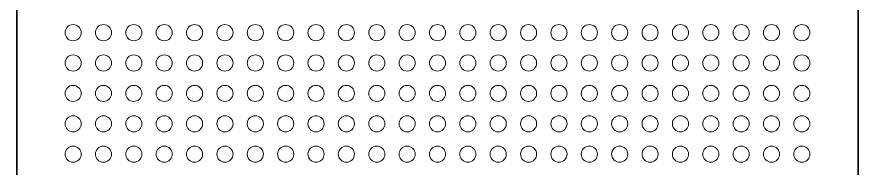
# Model space of a CAD drawing. Header units: inches. Extents: x 29.5 to 89.5, y -105 to -22.8.
# Drawn here: x 29.5 to 89.5, y -84.4 to -73.7 of the extents above; entities that cross this region are included whole.
import ezdxf

# ---------------------------------------------------------------- set-up
doc = ezdxf.new("R2010")
doc.units = ezdxf.units.IN
doc.header["$MEASUREMENT"] = 0
doc.layers.add('Layer 1', color=7, linetype='Continuous')

# ---------------------------------------------------------------- blocks, each defined once
blk = doc.blocks.new('block 21')
at = {"layer": 'Layer 1', "color": 250, "lineweight": 18, "true_color": 0x231f20}
for points in [[(34.062, -74.777), (34.062, -75.095), (33.804, -75.353), (33.486, -75.353), (33.169, -75.353), (32.911, -75.095), (32.911, -74.777), (32.911, -74.459), (33.169, -74.202), (33.486, -74.202), (33.804, -74.202), (34.062, -74.459), (34.062, -74.777)], [(36.228, -74.777), (36.228, -75.095), (35.97, -75.353), (35.652, -75.353), (35.334, -75.353), (35.077, -75.095), (35.077, -74.777), (35.077, -74.459), (35.334, -74.202), (35.652, -74.202), (35.97, -74.202), (36.228, -74.459), (36.228, -74.777)], [(38.393, -74.777), (38.393, -75.095), (38.135, -75.353), (37.818, -75.353), (37.5, -75.353), (37.242, -75.095), (37.242, -74.777), (37.242, -74.459), (37.5, -74.202), (37.818, -74.202), (38.135, -74.202), (38.393, -74.459), (38.393, -74.777)], [(40.559, -74.777), (40.559, -75.095), (40.301, -75.353), (39.983, -75.353), (39.665, -75.353), (39.408, -75.095), (39.408, -74.777), (39.408, -74.459), (39.665, -74.202), (39.983, -74.202), (40.301, -74.202), (40.559, -74.459), (40.559, -74.777)], [(42.724, -74.777), (42.724, -75.095), (42.467, -75.353), (42.149, -75.353), (41.831, -75.353), (41.573, -75.095), (41.573, -74.777), (41.573, -74.459), (41.831, -74.202), (42.149, -74.202), (42.467, -74.202), (42.724, -74.459), (42.724, -74.777)], [(44.89, -74.777), (44.89, -75.095), (44.632, -75.353), (44.314, -75.353), (43.996, -75.353), (43.739, -75.095), (43.739, -74.777), (43.739, -74.459), (43.996, -74.202), (44.314, -74.202), (44.632, -74.202), (44.89, -74.459), (44.89, -74.777)], [(47.055, -74.777), (47.055, -75.095), (46.798, -75.353), (46.48, -75.353), (46.162, -75.353), (45.904, -75.095), (45.904, -74.777), (45.904, -74.459), (46.162, -74.202), (46.48, -74.202), (46.798, -74.202), (47.055, -74.459), (47.055, -74.777)], [(49.221, -74.777), (49.221, -75.095), (48.963, -75.353), (48.645, -75.353), (48.328, -75.353), (48.07, -75.095), (48.07, -74.777), (48.07, -74.459), (48.328, -74.202), (48.645, -74.202), (48.963, -74.202), (49.221, -74.459), (49.221, -74.777)], [(51.386, -74.777), (51.386, -75.095), (51.129, -75.353), (50.811, -75.353), (50.493, -75.353), (50.235, -75.095), (50.235, -74.777), (50.235, -74.459), (50.493, -74.202), (50.811, -74.202), (51.129, -74.202), (51.386, -74.459), (51.386, -74.777)], [(53.552, -74.777), (53.552, -75.095), (53.294, -75.353), (52.976, -75.353), (52.659, -75.353), (52.401, -75.095), (52.401, -74.777), (52.401, -74.459), (52.659, -74.202), (52.976, -74.202), (53.294, -74.202), (53.552, -74.459), (53.552, -74.777)], [(55.718, -74.777), (55.718, -75.095), (55.46, -75.353), (55.142, -75.353), (54.824, -75.353), (54.567, -75.095), (54.567, -74.777), (54.567, -74.459), (54.824, -74.202), (55.142, -74.202), (55.46, -74.202), (55.718, -74.459), (55.718, -74.777)], [(57.883, -74.777), (57.883, -75.095), (57.625, -75.353), (57.308, -75.353), (56.99, -75.353), (56.732, -75.095), (56.732, -74.777), (56.732, -74.459), (56.99, -74.202), (57.308, -74.202), (57.625, -74.202), (57.883, -74.459), (57.883, -74.777)], [(60.049, -74.777), (60.049, -75.095), (59.791, -75.353), (59.473, -75.353), (59.155, -75.353), (58.898, -75.095), (58.898, -74.777), (58.898, -74.459), (59.155, -74.202), (59.473, -74.202), (59.791, -74.202), (60.049, -74.459), (60.049, -74.777)], [(62.214, -74.777), (62.214, -75.095), (61.957, -75.353), (61.639, -75.353), (61.321, -75.353), (61.063, -75.095), (61.063, -74.777), (61.063, -74.459), (61.321, -74.202), (61.639, -74.202), (61.957, -74.202), (62.214, -74.459), (62.214, -74.777)], [(64.38, -74.777), (64.38, -75.095), (64.122, -75.353), (63.804, -75.353), (63.486, -75.353), (63.229, -75.095), (63.229, -74.777), (63.229, -74.459), (63.486, -74.202), (63.804, -74.202), (64.122, -74.202), (64.38, -74.459), (64.38, -74.777)], [(66.545, -74.777), (66.545, -75.095), (66.288, -75.353), (65.97, -75.353), (65.652, -75.353), (65.394, -75.095), (65.394, -74.777), (65.394, -74.459), (65.652, -74.202), (65.97, -74.202), (66.288, -74.202), (66.545, -74.459), (66.545, -74.777)], [(68.711, -74.777), (68.711, -75.095), (68.453, -75.353), (68.135, -75.353), (67.818, -75.353), (67.56, -75.095), (67.56, -74.777), (67.56, -74.459), (67.818, -74.202), (68.135, -74.202), (68.453, -74.202), (68.711, -74.459), (68.711, -74.777)], [(70.876, -74.777), (70.876, -75.095), (70.619, -75.353), (70.301, -75.353), (69.983, -75.353), (69.725, -75.095), (69.725, -74.777), (69.725, -74.459), (69.983, -74.202), (70.301, -74.202), (70.619, -74.202), (70.876, -74.459), (70.876, -74.777)], [(73.042, -74.777), (73.042, -75.095), (72.784, -75.353), (72.466, -75.353), (72.149, -75.353), (71.891, -75.095), (71.891, -74.777), (71.891, -74.459), (72.149, -74.202), (72.466, -74.202), (72.784, -74.202), (73.042, -74.459), (73.042, -74.777)], [(75.207, -74.777), (75.207, -75.095), (74.95, -75.353), (74.632, -75.353), (74.314, -75.353), (74.057, -75.095), (74.057, -74.777), (74.057, -74.459), (74.314, -74.202), (74.632, -74.202), (74.95, -74.202), (75.207, -74.459), (75.207, -74.777)], [(77.373, -74.777), (77.373, -75.095), (77.115, -75.353), (76.798, -75.353), (76.48, -75.353), (76.222, -75.095), (76.222, -74.777), (76.222, -74.459), (76.48, -74.202), (76.798, -74.202), (77.115, -74.202), (77.373, -74.459), (77.373, -74.777)], [(79.539, -74.777), (79.539, -75.095), (79.281, -75.353), (78.963, -75.353), (78.645, -75.353), (78.388, -75.095), (78.388, -74.777), (78.388, -74.459), (78.645, -74.202), (78.963, -74.202), (79.281, -74.202), (79.539, -74.459), (79.539, -74.777)], [(81.704, -74.777), (81.704, -75.095), (81.446, -75.353), (81.129, -75.353), (80.811, -75.353), (80.553, -75.095), (80.553, -74.777), (80.553, -74.459), (80.811, -74.202), (81.129, -74.202), (81.446, -74.202), (81.704, -74.459), (81.704, -74.777)], [(83.87, -74.777), (83.87, -75.095), (83.612, -75.353), (83.294, -75.353), (82.976, -75.353), (82.719, -75.095), (82.719, -74.777), (82.719, -74.459), (82.976, -74.202), (83.294, -74.202), (83.612, -74.202), (83.87, -74.459), (83.87, -74.777)], [(86.035, -74.777), (86.035, -75.095), (85.778, -75.353), (85.46, -75.353), (85.142, -75.353), (84.884, -75.095), (84.884, -74.777), (84.884, -74.459), (85.142, -74.202), (85.46, -74.202), (85.778, -74.202), (86.035, -74.459), (86.035, -74.777)]]:
    blk.add_open_spline(points, degree=3, knots=[0, 0, 0, 0, 1, 1, 1, 2, 2, 2, 3, 3, 3, 4, 4, 4, 4], dxfattribs=at)
blk = doc.blocks.new('block 22')
at = {"layer": 'Layer 1', "color": 250, "lineweight": 18, "true_color": 0x231f20}
for points in [[(34.062, -76.943), (34.062, -77.26), (33.804, -77.518), (33.486, -77.518), (33.169, -77.518), (32.911, -77.26), (32.911, -76.943), (32.911, -76.625), (33.169, -76.367), (33.486, -76.367), (33.804, -76.367), (34.062, -76.625), (34.062, -76.943)], [(36.228, -76.943), (36.228, -77.26), (35.97, -77.518), (35.652, -77.518), (35.334, -77.518), (35.077, -77.26), (35.077, -76.943), (35.077, -76.625), (35.334, -76.367), (35.652, -76.367), (35.97, -76.367), (36.228, -76.625), (36.228, -76.943)], [(38.393, -76.943), (38.393, -77.26), (38.135, -77.518), (37.818, -77.518), (37.5, -77.518), (37.242, -77.26), (37.242, -76.943), (37.242, -76.625), (37.5, -76.367), (37.818, -76.367), (38.135, -76.367), (38.393, -76.625), (38.393, -76.943)], [(40.559, -76.943), (40.559, -77.26), (40.301, -77.518), (39.983, -77.518), (39.665, -77.518), (39.408, -77.26), (39.408, -76.943), (39.408, -76.625), (39.665, -76.367), (39.983, -76.367), (40.301, -76.367), (40.559, -76.625), (40.559, -76.943)], [(42.724, -76.943), (42.724, -77.26), (42.467, -77.518), (42.149, -77.518), (41.831, -77.518), (41.573, -77.26), (41.573, -76.943), (41.573, -76.625), (41.831, -76.367), (42.149, -76.367), (42.467, -76.367), (42.724, -76.625), (42.724, -76.943)], [(44.89, -76.943), (44.89, -77.26), (44.632, -77.518), (44.314, -77.518), (43.996, -77.518), (43.739, -77.26), (43.739, -76.943), (43.739, -76.625), (43.996, -76.367), (44.314, -76.367), (44.632, -76.367), (44.89, -76.625), (44.89, -76.943)], [(47.055, -76.943), (47.055, -77.26), (46.798, -77.518), (46.48, -77.518), (46.162, -77.518), (45.904, -77.26), (45.904, -76.943), (45.904, -76.625), (46.162, -76.367), (46.48, -76.367), (46.798, -76.367), (47.055, -76.625), (47.055, -76.943)], [(49.221, -76.943), (49.221, -77.26), (48.963, -77.518), (48.645, -77.518), (48.328, -77.518), (48.07, -77.26), (48.07, -76.943), (48.07, -76.625), (48.328, -76.367), (48.645, -76.367), (48.963, -76.367), (49.221, -76.625), (49.221, -76.943)], [(51.386, -76.943), (51.386, -77.26), (51.129, -77.518), (50.811, -77.518), (50.493, -77.518), (50.235, -77.26), (50.235, -76.943), (50.235, -76.625), (50.493, -76.367), (50.811, -76.367), (51.129, -76.367), (51.386, -76.625), (51.386, -76.943)], [(53.552, -76.943), (53.552, -77.26), (53.294, -77.518), (52.976, -77.518), (52.659, -77.518), (52.401, -77.26), (52.401, -76.943), (52.401, -76.625), (52.659, -76.367), (52.976, -76.367), (53.294, -76.367), (53.552, -76.625), (53.552, -76.943)], [(55.718, -76.943), (55.718, -77.26), (55.46, -77.518), (55.142, -77.518), (54.824, -77.518), (54.567, -77.26), (54.567, -76.943), (54.567, -76.625), (54.824, -76.367), (55.142, -76.367), (55.46, -76.367), (55.718, -76.625), (55.718, -76.943)], [(57.883, -76.943), (57.883, -77.26), (57.625, -77.518), (57.308, -77.518), (56.99, -77.518), (56.732, -77.26), (56.732, -76.943), (56.732, -76.625), (56.99, -76.367), (57.308, -76.367), (57.625, -76.367), (57.883, -76.625), (57.883, -76.943)], [(60.049, -76.943), (60.049, -77.26), (59.791, -77.518), (59.473, -77.518), (59.155, -77.518), (58.898, -77.26), (58.898, -76.943), (58.898, -76.625), (59.155, -76.367), (59.473, -76.367), (59.791, -76.367), (60.049, -76.625), (60.049, -76.943)], [(62.214, -76.943), (62.214, -77.26), (61.957, -77.518), (61.639, -77.518), (61.321, -77.518), (61.063, -77.26), (61.063, -76.943), (61.063, -76.625), (61.321, -76.367), (61.639, -76.367), (61.957, -76.367), (62.214, -76.625), (62.214, -76.943)], [(64.38, -76.943), (64.38, -77.26), (64.122, -77.518), (63.804, -77.518), (63.486, -77.518), (63.229, -77.26), (63.229, -76.943), (63.229, -76.625), (63.486, -76.367), (63.804, -76.367), (64.122, -76.367), (64.38, -76.625), (64.38, -76.943)], [(66.545, -76.943), (66.545, -77.26), (66.288, -77.518), (65.97, -77.518), (65.652, -77.518), (65.394, -77.26), (65.394, -76.943), (65.394, -76.625), (65.652, -76.367), (65.97, -76.367), (66.288, -76.367), (66.545, -76.625), (66.545, -76.943)], [(68.711, -76.943), (68.711, -77.26), (68.453, -77.518), (68.135, -77.518), (67.818, -77.518), (67.56, -77.26), (67.56, -76.943), (67.56, -76.625), (67.818, -76.367), (68.135, -76.367), (68.453, -76.367), (68.711, -76.625), (68.711, -76.943)], [(70.876, -76.943), (70.876, -77.26), (70.619, -77.518), (70.301, -77.518), (69.983, -77.518), (69.725, -77.26), (69.725, -76.943), (69.725, -76.625), (69.983, -76.367), (70.301, -76.367), (70.619, -76.367), (70.876, -76.625), (70.876, -76.943)], [(73.042, -76.943), (73.042, -77.26), (72.784, -77.518), (72.466, -77.518), (72.149, -77.518), (71.891, -77.26), (71.891, -76.943), (71.891, -76.625), (72.149, -76.367), (72.466, -76.367), (72.784, -76.367), (73.042, -76.625), (73.042, -76.943)], [(75.207, -76.943), (75.207, -77.26), (74.95, -77.518), (74.632, -77.518), (74.314, -77.518), (74.057, -77.26), (74.057, -76.943), (74.057, -76.625), (74.314, -76.367), (74.632, -76.367), (74.95, -76.367), (75.207, -76.625), (75.207, -76.943)], [(77.373, -76.943), (77.373, -77.26), (77.115, -77.518), (76.798, -77.518), (76.48, -77.518), (76.222, -77.26), (76.222, -76.943), (76.222, -76.625), (76.48, -76.367), (76.798, -76.367), (77.115, -76.367), (77.373, -76.625), (77.373, -76.943)], [(79.539, -76.943), (79.539, -77.26), (79.281, -77.518), (78.963, -77.518), (78.645, -77.518), (78.388, -77.26), (78.388, -76.943), (78.388, -76.625), (78.645, -76.367), (78.963, -76.367), (79.281, -76.367), (79.539, -76.625), (79.539, -76.943)], [(81.704, -76.943), (81.704, -77.26), (81.446, -77.518), (81.129, -77.518), (80.811, -77.518), (80.553, -77.26), (80.553, -76.943), (80.553, -76.625), (80.811, -76.367), (81.129, -76.367), (81.446, -76.367), (81.704, -76.625), (81.704, -76.943)], [(83.87, -76.943), (83.87, -77.26), (83.612, -77.518), (83.294, -77.518), (82.976, -77.518), (82.719, -77.26), (82.719, -76.943), (82.719, -76.625), (82.976, -76.367), (83.294, -76.367), (83.612, -76.367), (83.87, -76.625), (83.87, -76.943)], [(86.035, -76.943), (86.035, -77.26), (85.778, -77.518), (85.46, -77.518), (85.142, -77.518), (84.884, -77.26), (84.884, -76.943), (84.884, -76.625), (85.142, -76.367), (85.46, -76.367), (85.778, -76.367), (86.035, -76.625), (86.035, -76.943)]]:
    blk.add_open_spline(points, degree=3, knots=[0, 0, 0, 0, 1, 1, 1, 2, 2, 2, 3, 3, 3, 4, 4, 4, 4], dxfattribs=at)
blk = doc.blocks.new('block 23')
at = {"layer": 'Layer 1', "color": 250, "lineweight": 18, "true_color": 0x231f20}
for points in [[(34.062, -79.108), (34.062, -79.426), (33.804, -79.684), (33.486, -79.684), (33.169, -79.684), (32.911, -79.426), (32.911, -79.108), (32.911, -78.79), (33.169, -78.533), (33.486, -78.533), (33.804, -78.533), (34.062, -78.79), (34.062, -79.108)], [(36.228, -79.108), (36.228, -79.426), (35.97, -79.684), (35.652, -79.684), (35.334, -79.684), (35.077, -79.426), (35.077, -79.108), (35.077, -78.79), (35.334, -78.533), (35.652, -78.533), (35.97, -78.533), (36.228, -78.79), (36.228, -79.108)], [(38.393, -79.108), (38.393, -79.426), (38.135, -79.684), (37.818, -79.684), (37.5, -79.684), (37.242, -79.426), (37.242, -79.108), (37.242, -78.79), (37.5, -78.533), (37.818, -78.533), (38.135, -78.533), (38.393, -78.79), (38.393, -79.108)], [(40.559, -79.108), (40.559, -79.426), (40.301, -79.684), (39.983, -79.684), (39.665, -79.684), (39.408, -79.426), (39.408, -79.108), (39.408, -78.79), (39.665, -78.533), (39.983, -78.533), (40.301, -78.533), (40.559, -78.79), (40.559, -79.108)], [(42.724, -79.108), (42.724, -79.426), (42.467, -79.684), (42.149, -79.684), (41.831, -79.684), (41.573, -79.426), (41.573, -79.108), (41.573, -78.79), (41.831, -78.533), (42.149, -78.533), (42.467, -78.533), (42.724, -78.79), (42.724, -79.108)], [(44.89, -79.108), (44.89, -79.426), (44.632, -79.684), (44.314, -79.684), (43.996, -79.684), (43.739, -79.426), (43.739, -79.108), (43.739, -78.79), (43.996, -78.533), (44.314, -78.533), (44.632, -78.533), (44.89, -78.79), (44.89, -79.108)], [(47.055, -79.108), (47.055, -79.426), (46.798, -79.684), (46.48, -79.684), (46.162, -79.684), (45.904, -79.426), (45.904, -79.108), (45.904, -78.79), (46.162, -78.533), (46.48, -78.533), (46.798, -78.533), (47.055, -78.79), (47.055, -79.108)], [(49.221, -79.108), (49.221, -79.426), (48.963, -79.684), (48.645, -79.684), (48.328, -79.684), (48.07, -79.426), (48.07, -79.108), (48.07, -78.79), (48.328, -78.533), (48.645, -78.533), (48.963, -78.533), (49.221, -78.79), (49.221, -79.108)], [(51.386, -79.108), (51.386, -79.426), (51.129, -79.684), (50.811, -79.684), (50.493, -79.684), (50.235, -79.426), (50.235, -79.108), (50.235, -78.79), (50.493, -78.533), (50.811, -78.533), (51.129, -78.533), (51.386, -78.79), (51.386, -79.108)], [(53.552, -79.108), (53.552, -79.426), (53.294, -79.684), (52.976, -79.684), (52.659, -79.684), (52.401, -79.426), (52.401, -79.108), (52.401, -78.79), (52.659, -78.533), (52.976, -78.533), (53.294, -78.533), (53.552, -78.79), (53.552, -79.108)], [(55.718, -79.108), (55.718, -79.426), (55.46, -79.684), (55.142, -79.684), (54.824, -79.684), (54.567, -79.426), (54.567, -79.108), (54.567, -78.79), (54.824, -78.533), (55.142, -78.533), (55.46, -78.533), (55.718, -78.79), (55.718, -79.108)], [(57.883, -79.108), (57.883, -79.426), (57.625, -79.684), (57.308, -79.684), (56.99, -79.684), (56.732, -79.426), (56.732, -79.108), (56.732, -78.79), (56.99, -78.533), (57.308, -78.533), (57.625, -78.533), (57.883, -78.79), (57.883, -79.108)], [(60.049, -79.108), (60.049, -79.426), (59.791, -79.684), (59.473, -79.684), (59.155, -79.684), (58.898, -79.426), (58.898, -79.108), (58.898, -78.79), (59.155, -78.533), (59.473, -78.533), (59.791, -78.533), (60.049, -78.79), (60.049, -79.108)], [(62.214, -79.108), (62.214, -79.426), (61.957, -79.684), (61.639, -79.684), (61.321, -79.684), (61.063, -79.426), (61.063, -79.108), (61.063, -78.79), (61.321, -78.533), (61.639, -78.533), (61.957, -78.533), (62.214, -78.79), (62.214, -79.108)], [(64.38, -79.108), (64.38, -79.426), (64.122, -79.684), (63.804, -79.684), (63.486, -79.684), (63.229, -79.426), (63.229, -79.108), (63.229, -78.79), (63.486, -78.533), (63.804, -78.533), (64.122, -78.533), (64.38, -78.79), (64.38, -79.108)], [(66.545, -79.108), (66.545, -79.426), (66.288, -79.684), (65.97, -79.684), (65.652, -79.684), (65.394, -79.426), (65.394, -79.108), (65.394, -78.79), (65.652, -78.533), (65.97, -78.533), (66.288, -78.533), (66.545, -78.79), (66.545, -79.108)], [(68.711, -79.108), (68.711, -79.426), (68.453, -79.684), (68.135, -79.684), (67.818, -79.684), (67.56, -79.426), (67.56, -79.108), (67.56, -78.79), (67.818, -78.533), (68.135, -78.533), (68.453, -78.533), (68.711, -78.79), (68.711, -79.108)], [(70.876, -79.108), (70.876, -79.426), (70.619, -79.684), (70.301, -79.684), (69.983, -79.684), (69.725, -79.426), (69.725, -79.108), (69.725, -78.79), (69.983, -78.533), (70.301, -78.533), (70.619, -78.533), (70.876, -78.79), (70.876, -79.108)], [(73.042, -79.108), (73.042, -79.426), (72.784, -79.684), (72.466, -79.684), (72.149, -79.684), (71.891, -79.426), (71.891, -79.108), (71.891, -78.79), (72.149, -78.533), (72.466, -78.533), (72.784, -78.533), (73.042, -78.79), (73.042, -79.108)], [(75.207, -79.108), (75.207, -79.426), (74.95, -79.684), (74.632, -79.684), (74.314, -79.684), (74.057, -79.426), (74.057, -79.108), (74.057, -78.79), (74.314, -78.533), (74.632, -78.533), (74.95, -78.533), (75.207, -78.79), (75.207, -79.108)], [(77.373, -79.108), (77.373, -79.426), (77.115, -79.684), (76.798, -79.684), (76.48, -79.684), (76.222, -79.426), (76.222, -79.108), (76.222, -78.79), (76.48, -78.533), (76.798, -78.533), (77.115, -78.533), (77.373, -78.79), (77.373, -79.108)], [(79.539, -79.108), (79.539, -79.426), (79.281, -79.684), (78.963, -79.684), (78.645, -79.684), (78.388, -79.426), (78.388, -79.108), (78.388, -78.79), (78.645, -78.533), (78.963, -78.533), (79.281, -78.533), (79.539, -78.79), (79.539, -79.108)], [(81.704, -79.108), (81.704, -79.426), (81.446, -79.684), (81.129, -79.684), (80.811, -79.684), (80.553, -79.426), (80.553, -79.108), (80.553, -78.79), (80.811, -78.533), (81.129, -78.533), (81.446, -78.533), (81.704, -78.79), (81.704, -79.108)], [(83.87, -79.108), (83.87, -79.426), (83.612, -79.684), (83.294, -79.684), (82.976, -79.684), (82.719, -79.426), (82.719, -79.108), (82.719, -78.79), (82.976, -78.533), (83.294, -78.533), (83.612, -78.533), (83.87, -78.79), (83.87, -79.108)], [(86.035, -79.108), (86.035, -79.426), (85.778, -79.684), (85.46, -79.684), (85.142, -79.684), (84.884, -79.426), (84.884, -79.108), (84.884, -78.79), (85.142, -78.533), (85.46, -78.533), (85.778, -78.533), (86.035, -78.79), (86.035, -79.108)]]:
    blk.add_open_spline(points, degree=3, knots=[0, 0, 0, 0, 1, 1, 1, 2, 2, 2, 3, 3, 3, 4, 4, 4, 4], dxfattribs=at)
blk = doc.blocks.new('block 24')
at = {"layer": 'Layer 1', "color": 250, "lineweight": 18, "true_color": 0x231f20}
for points in [[(34.062, -81.274), (34.062, -81.592), (33.804, -81.849), (33.486, -81.849), (33.169, -81.849), (32.911, -81.592), (32.911, -81.274), (32.911, -80.956), (33.169, -80.698), (33.486, -80.698), (33.804, -80.698), (34.062, -80.956), (34.062, -81.274)], [(36.228, -81.274), (36.228, -81.592), (35.97, -81.849), (35.652, -81.849), (35.334, -81.849), (35.077, -81.592), (35.077, -81.274), (35.077, -80.956), (35.334, -80.698), (35.652, -80.698), (35.97, -80.698), (36.228, -80.956), (36.228, -81.274)], [(38.393, -81.274), (38.393, -81.592), (38.135, -81.849), (37.818, -81.849), (37.5, -81.849), (37.242, -81.592), (37.242, -81.274), (37.242, -80.956), (37.5, -80.698), (37.818, -80.698), (38.135, -80.698), (38.393, -80.956), (38.393, -81.274)], [(40.559, -81.274), (40.559, -81.592), (40.301, -81.849), (39.983, -81.849), (39.665, -81.849), (39.408, -81.592), (39.408, -81.274), (39.408, -80.956), (39.665, -80.698), (39.983, -80.698), (40.301, -80.698), (40.559, -80.956), (40.559, -81.274)], [(42.724, -81.274), (42.724, -81.592), (42.467, -81.849), (42.149, -81.849), (41.831, -81.849), (41.573, -81.592), (41.573, -81.274), (41.573, -80.956), (41.831, -80.698), (42.149, -80.698), (42.467, -80.698), (42.724, -80.956), (42.724, -81.274)], [(44.89, -81.274), (44.89, -81.592), (44.632, -81.849), (44.314, -81.849), (43.996, -81.849), (43.739, -81.592), (43.739, -81.274), (43.739, -80.956), (43.996, -80.698), (44.314, -80.698), (44.632, -80.698), (44.89, -80.956), (44.89, -81.274)], [(47.055, -81.274), (47.055, -81.592), (46.798, -81.849), (46.48, -81.849), (46.162, -81.849), (45.904, -81.592), (45.904, -81.274), (45.904, -80.956), (46.162, -80.698), (46.48, -80.698), (46.798, -80.698), (47.055, -80.956), (47.055, -81.274)], [(49.221, -81.274), (49.221, -81.592), (48.963, -81.849), (48.645, -81.849), (48.328, -81.849), (48.07, -81.592), (48.07, -81.274), (48.07, -80.956), (48.328, -80.698), (48.645, -80.698), (48.963, -80.698), (49.221, -80.956), (49.221, -81.274)], [(51.386, -81.274), (51.386, -81.592), (51.129, -81.849), (50.811, -81.849), (50.493, -81.849), (50.235, -81.592), (50.235, -81.274), (50.235, -80.956), (50.493, -80.698), (50.811, -80.698), (51.129, -80.698), (51.386, -80.956), (51.386, -81.274)], [(53.552, -81.274), (53.552, -81.592), (53.294, -81.849), (52.976, -81.849), (52.659, -81.849), (52.401, -81.592), (52.401, -81.274), (52.401, -80.956), (52.659, -80.698), (52.976, -80.698), (53.294, -80.698), (53.552, -80.956), (53.552, -81.274)], [(55.718, -81.274), (55.718, -81.592), (55.46, -81.849), (55.142, -81.849), (54.824, -81.849), (54.567, -81.592), (54.567, -81.274), (54.567, -80.956), (54.824, -80.698), (55.142, -80.698), (55.46, -80.698), (55.718, -80.956), (55.718, -81.274)], [(57.883, -81.274), (57.883, -81.592), (57.625, -81.849), (57.308, -81.849), (56.99, -81.849), (56.732, -81.592), (56.732, -81.274), (56.732, -80.956), (56.99, -80.698), (57.308, -80.698), (57.625, -80.698), (57.883, -80.956), (57.883, -81.274)], [(60.049, -81.274), (60.049, -81.592), (59.791, -81.849), (59.473, -81.849), (59.155, -81.849), (58.898, -81.592), (58.898, -81.274), (58.898, -80.956), (59.155, -80.698), (59.473, -80.698), (59.791, -80.698), (60.049, -80.956), (60.049, -81.274)], [(62.214, -81.274), (62.214, -81.592), (61.957, -81.849), (61.639, -81.849), (61.321, -81.849), (61.063, -81.592), (61.063, -81.274), (61.063, -80.956), (61.321, -80.698), (61.639, -80.698), (61.957, -80.698), (62.214, -80.956), (62.214, -81.274)], [(64.38, -81.274), (64.38, -81.592), (64.122, -81.849), (63.804, -81.849), (63.486, -81.849), (63.229, -81.592), (63.229, -81.274), (63.229, -80.956), (63.486, -80.698), (63.804, -80.698), (64.122, -80.698), (64.38, -80.956), (64.38, -81.274)], [(66.545, -81.274), (66.545, -81.592), (66.288, -81.849), (65.97, -81.849), (65.652, -81.849), (65.394, -81.592), (65.394, -81.274), (65.394, -80.956), (65.652, -80.698), (65.97, -80.698), (66.288, -80.698), (66.545, -80.956), (66.545, -81.274)], [(68.711, -81.274), (68.711, -81.592), (68.453, -81.849), (68.135, -81.849), (67.818, -81.849), (67.56, -81.592), (67.56, -81.274), (67.56, -80.956), (67.818, -80.698), (68.135, -80.698), (68.453, -80.698), (68.711, -80.956), (68.711, -81.274)], [(70.876, -81.274), (70.876, -81.592), (70.619, -81.849), (70.301, -81.849), (69.983, -81.849), (69.725, -81.592), (69.725, -81.274), (69.725, -80.956), (69.983, -80.698), (70.301, -80.698), (70.619, -80.698), (70.876, -80.956), (70.876, -81.274)], [(73.042, -81.274), (73.042, -81.592), (72.784, -81.849), (72.466, -81.849), (72.149, -81.849), (71.891, -81.592), (71.891, -81.274), (71.891, -80.956), (72.149, -80.698), (72.466, -80.698), (72.784, -80.698), (73.042, -80.956), (73.042, -81.274)], [(75.207, -81.274), (75.207, -81.592), (74.95, -81.849), (74.632, -81.849), (74.314, -81.849), (74.057, -81.592), (74.057, -81.274), (74.057, -80.956), (74.314, -80.698), (74.632, -80.698), (74.95, -80.698), (75.207, -80.956), (75.207, -81.274)], [(77.373, -81.274), (77.373, -81.592), (77.115, -81.849), (76.798, -81.849), (76.48, -81.849), (76.222, -81.592), (76.222, -81.274), (76.222, -80.956), (76.48, -80.698), (76.798, -80.698), (77.115, -80.698), (77.373, -80.956), (77.373, -81.274)], [(79.539, -81.274), (79.539, -81.592), (79.281, -81.849), (78.963, -81.849), (78.645, -81.849), (78.388, -81.592), (78.388, -81.274), (78.388, -80.956), (78.645, -80.698), (78.963, -80.698), (79.281, -80.698), (79.539, -80.956), (79.539, -81.274)], [(81.704, -81.274), (81.704, -81.592), (81.446, -81.849), (81.129, -81.849), (80.811, -81.849), (80.553, -81.592), (80.553, -81.274), (80.553, -80.956), (80.811, -80.698), (81.129, -80.698), (81.446, -80.698), (81.704, -80.956), (81.704, -81.274)], [(83.87, -81.274), (83.87, -81.592), (83.612, -81.849), (83.294, -81.849), (82.976, -81.849), (82.719, -81.592), (82.719, -81.274), (82.719, -80.956), (82.976, -80.698), (83.294, -80.698), (83.612, -80.698), (83.87, -80.956), (83.87, -81.274)], [(86.035, -81.274), (86.035, -81.592), (85.778, -81.849), (85.46, -81.849), (85.142, -81.849), (84.884, -81.592), (84.884, -81.274), (84.884, -80.956), (85.142, -80.698), (85.46, -80.698), (85.778, -80.698), (86.035, -80.956), (86.035, -81.274)]]:
    blk.add_open_spline(points, degree=3, knots=[0, 0, 0, 0, 1, 1, 1, 2, 2, 2, 3, 3, 3, 4, 4, 4, 4], dxfattribs=at)
blk = doc.blocks.new('block 25')
at = {"layer": 'Layer 1', "color": 250, "lineweight": 18, "true_color": 0x231f20}
for points in [[(34.062, -83.439), (34.062, -83.757), (33.804, -84.015), (33.486, -84.015), (33.169, -84.015), (32.911, -83.757), (32.911, -83.439), (32.911, -83.121), (33.169, -82.864), (33.486, -82.864), (33.804, -82.864), (34.062, -83.121), (34.062, -83.439)], [(36.228, -83.439), (36.228, -83.757), (35.97, -84.015), (35.652, -84.015), (35.334, -84.015), (35.077, -83.757), (35.077, -83.439), (35.077, -83.121), (35.334, -82.864), (35.652, -82.864), (35.97, -82.864), (36.228, -83.121), (36.228, -83.439)], [(38.393, -83.439), (38.393, -83.757), (38.135, -84.015), (37.818, -84.015), (37.5, -84.015), (37.242, -83.757), (37.242, -83.439), (37.242, -83.121), (37.5, -82.864), (37.818, -82.864), (38.135, -82.864), (38.393, -83.121), (38.393, -83.439)], [(40.559, -83.439), (40.559, -83.757), (40.301, -84.015), (39.983, -84.015), (39.665, -84.015), (39.408, -83.757), (39.408, -83.439), (39.408, -83.121), (39.665, -82.864), (39.983, -82.864), (40.301, -82.864), (40.559, -83.121), (40.559, -83.439)], [(42.724, -83.439), (42.724, -83.757), (42.467, -84.015), (42.149, -84.015), (41.831, -84.015), (41.573, -83.757), (41.573, -83.439), (41.573, -83.121), (41.831, -82.864), (42.149, -82.864), (42.467, -82.864), (42.724, -83.121), (42.724, -83.439)], [(44.89, -83.439), (44.89, -83.757), (44.632, -84.015), (44.314, -84.015), (43.996, -84.015), (43.739, -83.757), (43.739, -83.439), (43.739, -83.121), (43.996, -82.864), (44.314, -82.864), (44.632, -82.864), (44.89, -83.121), (44.89, -83.439)], [(47.055, -83.439), (47.055, -83.757), (46.798, -84.015), (46.48, -84.015), (46.162, -84.015), (45.904, -83.757), (45.904, -83.439), (45.904, -83.121), (46.162, -82.864), (46.48, -82.864), (46.798, -82.864), (47.055, -83.121), (47.055, -83.439)], [(49.221, -83.439), (49.221, -83.757), (48.963, -84.015), (48.645, -84.015), (48.328, -84.015), (48.07, -83.757), (48.07, -83.439), (48.07, -83.121), (48.328, -82.864), (48.645, -82.864), (48.963, -82.864), (49.221, -83.121), (49.221, -83.439)], [(51.386, -83.439), (51.386, -83.757), (51.129, -84.015), (50.811, -84.015), (50.493, -84.015), (50.235, -83.757), (50.235, -83.439), (50.235, -83.121), (50.493, -82.864), (50.811, -82.864), (51.129, -82.864), (51.386, -83.121), (51.386, -83.439)], [(53.552, -83.439), (53.552, -83.757), (53.294, -84.015), (52.976, -84.015), (52.659, -84.015), (52.401, -83.757), (52.401, -83.439), (52.401, -83.121), (52.659, -82.864), (52.976, -82.864), (53.294, -82.864), (53.552, -83.121), (53.552, -83.439)], [(55.718, -83.439), (55.718, -83.757), (55.46, -84.015), (55.142, -84.015), (54.824, -84.015), (54.567, -83.757), (54.567, -83.439), (54.567, -83.121), (54.824, -82.864), (55.142, -82.864), (55.46, -82.864), (55.718, -83.121), (55.718, -83.439)], [(57.883, -83.439), (57.883, -83.757), (57.625, -84.015), (57.308, -84.015), (56.99, -84.015), (56.732, -83.757), (56.732, -83.439), (56.732, -83.121), (56.99, -82.864), (57.308, -82.864), (57.625, -82.864), (57.883, -83.121), (57.883, -83.439)], [(60.049, -83.439), (60.049, -83.757), (59.791, -84.015), (59.473, -84.015), (59.155, -84.015), (58.898, -83.757), (58.898, -83.439), (58.898, -83.121), (59.155, -82.864), (59.473, -82.864), (59.791, -82.864), (60.049, -83.121), (60.049, -83.439)], [(62.214, -83.439), (62.214, -83.757), (61.957, -84.015), (61.639, -84.015), (61.321, -84.015), (61.063, -83.757), (61.063, -83.439), (61.063, -83.121), (61.321, -82.864), (61.639, -82.864), (61.957, -82.864), (62.214, -83.121), (62.214, -83.439)], [(64.38, -83.439), (64.38, -83.757), (64.122, -84.015), (63.804, -84.015), (63.486, -84.015), (63.229, -83.757), (63.229, -83.439), (63.229, -83.121), (63.486, -82.864), (63.804, -82.864), (64.122, -82.864), (64.38, -83.121), (64.38, -83.439)], [(66.545, -83.439), (66.545, -83.757), (66.288, -84.015), (65.97, -84.015), (65.652, -84.015), (65.394, -83.757), (65.394, -83.439), (65.394, -83.121), (65.652, -82.864), (65.97, -82.864), (66.288, -82.864), (66.545, -83.121), (66.545, -83.439)], [(68.711, -83.439), (68.711, -83.757), (68.453, -84.015), (68.135, -84.015), (67.818, -84.015), (67.56, -83.757), (67.56, -83.439), (67.56, -83.121), (67.818, -82.864), (68.135, -82.864), (68.453, -82.864), (68.711, -83.121), (68.711, -83.439)], [(70.876, -83.439), (70.876, -83.757), (70.619, -84.015), (70.301, -84.015), (69.983, -84.015), (69.725, -83.757), (69.725, -83.439), (69.725, -83.121), (69.983, -82.864), (70.301, -82.864), (70.619, -82.864), (70.876, -83.121), (70.876, -83.439)], [(73.042, -83.439), (73.042, -83.757), (72.784, -84.015), (72.466, -84.015), (72.149, -84.015), (71.891, -83.757), (71.891, -83.439), (71.891, -83.121), (72.149, -82.864), (72.466, -82.864), (72.784, -82.864), (73.042, -83.121), (73.042, -83.439)], [(75.207, -83.439), (75.207, -83.757), (74.95, -84.015), (74.632, -84.015), (74.314, -84.015), (74.057, -83.757), (74.057, -83.439), (74.057, -83.121), (74.314, -82.864), (74.632, -82.864), (74.95, -82.864), (75.207, -83.121), (75.207, -83.439)], [(77.373, -83.439), (77.373, -83.757), (77.115, -84.015), (76.798, -84.015), (76.48, -84.015), (76.222, -83.757), (76.222, -83.439), (76.222, -83.121), (76.48, -82.864), (76.798, -82.864), (77.115, -82.864), (77.373, -83.121), (77.373, -83.439)], [(79.539, -83.439), (79.539, -83.757), (79.281, -84.015), (78.963, -84.015), (78.645, -84.015), (78.388, -83.757), (78.388, -83.439), (78.388, -83.121), (78.645, -82.864), (78.963, -82.864), (79.281, -82.864), (79.539, -83.121), (79.539, -83.439)], [(81.704, -83.439), (81.704, -83.757), (81.446, -84.015), (81.129, -84.015), (80.811, -84.015), (80.553, -83.757), (80.553, -83.439), (80.553, -83.121), (80.811, -82.864), (81.129, -82.864), (81.446, -82.864), (81.704, -83.121), (81.704, -83.439)], [(83.87, -83.439), (83.87, -83.757), (83.612, -84.015), (83.294, -84.015), (82.976, -84.015), (82.719, -83.757), (82.719, -83.439), (82.719, -83.121), (82.976, -82.864), (83.294, -82.864), (83.612, -82.864), (83.87, -83.121), (83.87, -83.439)], [(86.035, -83.439), (86.035, -83.757), (85.778, -84.015), (85.46, -84.015), (85.142, -84.015), (84.884, -83.757), (84.884, -83.439), (84.884, -83.121), (85.142, -82.864), (85.46, -82.864), (85.778, -82.864), (86.035, -83.121), (86.035, -83.439)]]:
    blk.add_open_spline(points, degree=3, knots=[0, 0, 0, 0, 1, 1, 1, 2, 2, 2, 3, 3, 3, 4, 4, 4, 4], dxfattribs=at)
blk = doc.blocks.new('block 2')
at = {"layer": 'Layer 1'}
for name in ['block 21', 'block 22', 'block 23', 'block 24', 'block 25']:
    blk.add_blockref(name, (0, 0), dxfattribs=at)

msp = doc.modelspace()

# ---------------------------------------------------------------- linework, layer by layer
at = {"layer": 'Layer 1', "color": 250, "lineweight": 35, "true_color": 0x231f20}
msp.add_open_spline([(85.24, -104.983), (85.24, -104.983), (33.706, -104.983), (33.706, -104.983), (31.378, -104.983), (29.473, -103.078), (29.473, -100.749), (29.473, -100.749), (29.473, -27.043), (29.473, -27.043), (29.473, -24.714), (31.378, -22.809), (33.706, -22.809), (33.706, -22.809), (85.24, -22.809), (85.24, -22.809), (87.568, -22.809), (89.473, -24.714), (89.473, -27.043), (89.473, -27.043), (89.473, -100.749), (89.473, -100.749), (89.473, -103.078), (87.568, -104.983), (85.24, -104.983)], degree=3, knots=[0, 0, 0, 0, 1, 1, 1, 2, 2, 2, 3, 3, 3, 4, 4, 4, 5, 5, 5, 6, 6, 6, 7, 7, 7, 8, 8, 8, 8], dxfattribs=at)

# ---------------------------------------------------------------- block references
at = {"layer": 'Layer 1'}
msp.add_blockref('block 2', (0, 0), dxfattribs=at)

doc.saveas('drawing.dxf')
